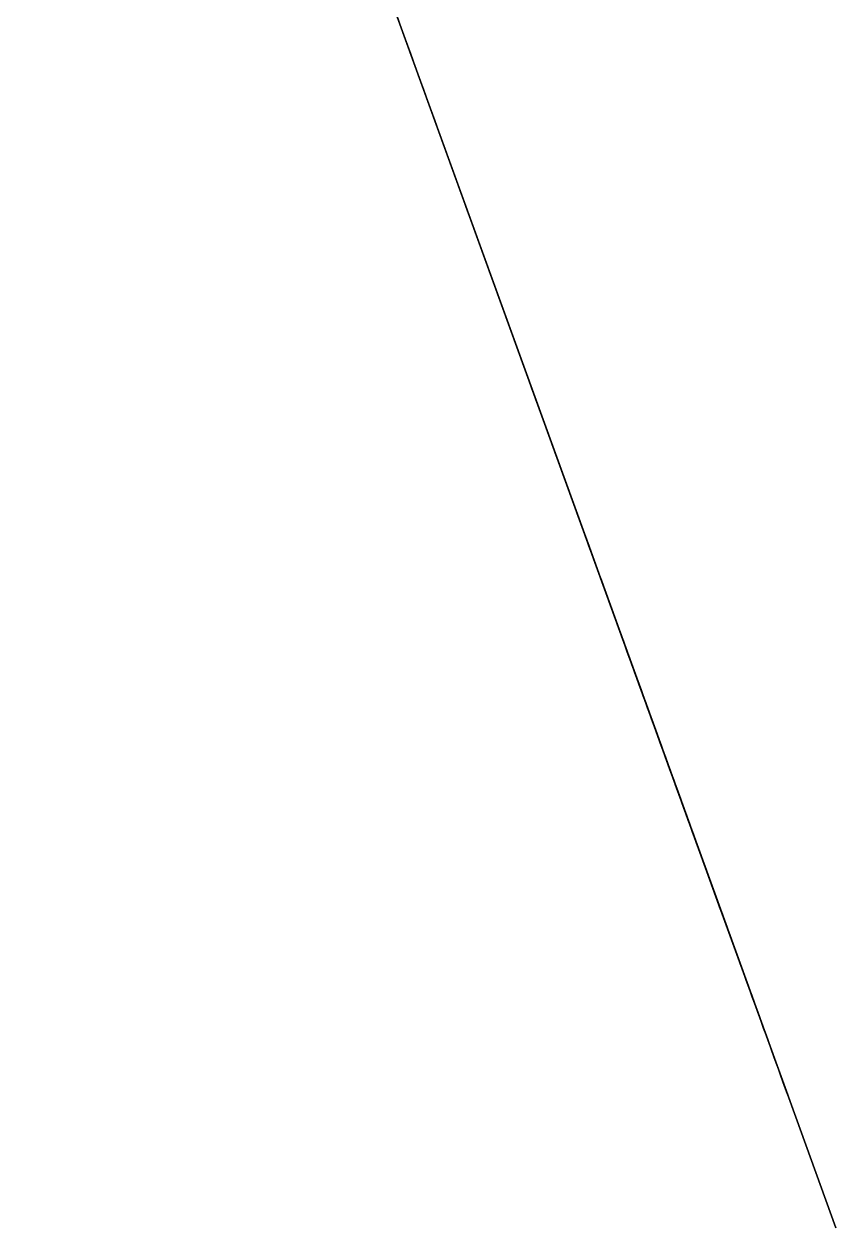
# Model space of a CAD drawing. Header units: centimetres. Extents: x -0.7 to 10.1, y 0 to 13.
# Drawn here: x 8.91055 to 8.94288, y 5.46455 to 5.51247 of the extents above; entities that cross this region are included whole.
import ezdxf

# ---------------------------------------------------------------- set-up
doc = ezdxf.new("R2010")
doc.units = ezdxf.units.CM
doc.header["$MEASUREMENT"] = 0
doc.layers.add('Phone Stand V7 v2_Sketch3', color=7, linetype='Continuous')

msp = doc.modelspace()

# ---------------------------------------------------------------- linework, layer by layer
at = {"layer": 'Phone Stand V7 v2_Sketch3'}
for p, q in [((8.910549, 5.553793, 3.978605), (8.938289, 5.477217, 3.978605)), ((8.910549, 5.553793, 2.963176), (8.938289, 5.477217, 2.963176)), ((8.910549, 5.553793, 1.963566), (8.938289, 5.477217, 1.963566)), ((8.910549, 5.553793, 0.836223), (8.938289, 5.477217, 0.836223)), ((8.910549, 5.553793, 5.917473), (8.938289, 5.477217, 5.917473)), ((8.910549, 5.553793, 4.733293), (8.938289, 5.477217, 4.733293)), ((8.911147, 5.55214, 2.267082), (8.9333, 5.49099, 2.267082)), ((8.937092, 5.480523, 4.76552), (8.911347, 5.551589, 4.76552)), ((8.911546, 5.551038, 6.227434), (8.935495, 5.48493, 6.227434)), ((8.911946, 5.549936, 3.270207), (8.936693, 5.481624, 3.270207)), ((8.937092, 5.480523, 5.939152), (8.912145, 5.549385, 5.939152)), ((8.912145, 5.549385, 5.038566), (8.935495, 5.48493, 5.038566)), ((8.937491, 5.479421, 6.895988), (8.912345, 5.548834, 6.895988)), ((8.912744, 5.547733, 4.286809), (8.936294, 5.482726, 4.286809)), ((8.935296, 5.485481, 4.301457), (8.913542, 5.545529, 4.301457)), ((8.935296, 5.485481, 3.286027), (8.913542, 5.545529, 3.286027)), ((8.935296, 5.485481, 2.286418), (8.913542, 5.545529, 2.286418)), ((8.935296, 5.485481, 1.159074), (8.913542, 5.545529, 1.159074)), ((8.935296, 5.485481, 6.240324), (8.913542, 5.545529, 6.240324)), ((8.935296, 5.485481, 5.056145), (8.913542, 5.545529, 5.056145)), ((8.939088, 5.475014, 1.983488), (8.915139, 5.541122, 1.983488)), ((8.917135, 5.535613, 1.143254), (8.938688, 5.476115, 1.143254)), ((8.926914, 5.508619, 4.003801), (8.926914, 5.508619, 4.006145)), ((8.9335, 5.490439, 5.331535), (8.935894, 5.483828, 5.352629)), ((8.935096, 5.486032, 4.411027), (8.9335, 5.490439, 4.427434)), ((8.935894, 5.483828, 4.33134), (8.9335, 5.490439, 4.35009)), ((8.9335, 5.490439, 4.35009), (8.935894, 5.483828, 4.389934)), ((8.9335, 5.490439, 4.427434), (8.936693, 5.481624, 4.476652)), ((8.933699, 5.489888, 2.832512), (8.936094, 5.483277, 2.839543)), ((8.933699, 5.489888, 2.827824), (8.933699, 5.489888, 2.832512)), ((8.933699, 5.489888, 6.783488), (8.936094, 5.483277, 6.811613)), ((8.934497, 5.487684, 6.757707), (8.933699, 5.489888, 6.783488)), ((8.933699, 5.489888, 6.738957), (8.934497, 5.487684, 6.757707)), ((8.936094, 5.483277, 6.706145), (8.933699, 5.489888, 6.738957)), ((8.935894, 5.483828, 5.380754), (8.934298, 5.488235, 5.394816)), ((8.936693, 5.481624, 5.596379), (8.934298, 5.488235, 5.626848)), ((8.934298, 5.488235, 5.626848), (8.936693, 5.481624, 5.645598)), ((8.934298, 5.488235, 5.708879), (8.936693, 5.481624, 5.758098)), ((8.935894, 5.483828, 5.488566), (8.934298, 5.488235, 5.493254)), ((8.934298, 5.488235, 5.394816), (8.937491, 5.479421, 5.411223)), ((8.934298, 5.488235, 4.40634), (8.935096, 5.486032, 4.408684)), ((8.936693, 5.481624, 4.476652), (8.934298, 5.488235, 4.493059)), ((8.934298, 5.488235, 4.493059), (8.934298, 5.488235, 4.51884)), ((8.935894, 5.483828, 4.389934), (8.934298, 5.488235, 4.40634)), ((8.934497, 5.487684, 2.422356), (8.935296, 5.485481, 2.43173)), ((8.934497, 5.487684, 2.490324), (8.935296, 5.485481, 2.537199)), ((8.936094, 5.483277, 2.307512), (8.934497, 5.487684, 2.328606)), ((8.934497, 5.487684, 2.95673), (8.935296, 5.485481, 2.970793)), ((8.935296, 5.485481, 2.43173), (8.934497, 5.487684, 2.438762)), ((8.934497, 5.487684, 2.438762), (8.936892, 5.481073, 2.452824)), ((8.936892, 5.481073, 2.930949), (8.934497, 5.487684, 2.95673)), ((8.936094, 5.483277, 2.403606), (8.934497, 5.487684, 2.422356)), ((8.936892, 5.481073, 2.452824), (8.934497, 5.487684, 2.490324)), ((8.936094, 5.483277, 2.841887), (8.934497, 5.487684, 2.841887)), ((8.934497, 5.487684, 2.841887), (8.934497, 5.487684, 2.844231)), ((8.938489, 5.476666, 6.392082), (8.934497, 5.487684, 6.464738)), ((8.936094, 5.483277, 6.652238), (8.934497, 5.487684, 6.666301)), ((8.934497, 5.487684, 6.518645), (8.936892, 5.481073, 6.556145)), ((8.936094, 5.483277, 6.614738), (8.934497, 5.487684, 6.62177)), ((8.934497, 5.487684, 6.62177), (8.936094, 5.483277, 6.64052)), ((8.934497, 5.487684, 6.666301), (8.936094, 5.483277, 6.706145)), ((8.936693, 5.481624, 3.270207), (8.934897, 5.486583, 3.286613)), ((8.935096, 5.486032, 4.02548), (8.938289, 5.477217, 4.065324)), ((8.935096, 5.486032, 3.010051), (8.938289, 5.477217, 3.049894)), ((8.935096, 5.486032, 2.010441), (8.938289, 5.477217, 2.050285)), ((8.935096, 5.486032, 0.883098), (8.938289, 5.477217, 0.922942)), ((8.935096, 5.486032, 5.964348), (8.938289, 5.477217, 6.004191)), ((8.935096, 5.486032, 5.268254), (8.936693, 5.481624, 5.289348)), ((8.935894, 5.483828, 5.05966), (8.935096, 5.486032, 5.106535)), ((8.935096, 5.486032, 5.106535), (8.937491, 5.479421, 5.144035)), ((8.937491, 5.479421, 5.144035), (8.935096, 5.486032, 5.158098)), ((8.935096, 5.486032, 5.158098), (8.935894, 5.483828, 5.165129)), ((8.935894, 5.483828, 5.165129), (8.935096, 5.486032, 5.174504)), ((8.935096, 5.486032, 5.174504), (8.936693, 5.481624, 5.193254)), ((8.935096, 5.486032, 5.476848), (8.935894, 5.483828, 5.486223)), ((8.936693, 5.481624, 5.467473), (8.935096, 5.486032, 5.476848)), ((8.935096, 5.486032, 5.870598), (8.935096, 5.486032, 5.919816)), ((8.935096, 5.486032, 5.448723), (8.936693, 5.481624, 5.467473)), ((8.935894, 5.483828, 5.352629), (8.935096, 5.486032, 5.376066)), ((8.937491, 5.479421, 5.411223), (8.935096, 5.486032, 5.448723)), ((8.937491, 5.479421, 5.837785), (8.935096, 5.486032, 5.870598)), ((8.935096, 5.486032, 5.37841), (8.935894, 5.483828, 5.380754)), ((8.935096, 5.486032, 5.376066), (8.935096, 5.486032, 5.37841)), ((8.935096, 5.486032, 4.780168), (8.938289, 5.477217, 4.820012)), ((8.935096, 5.486032, 4.671184), (8.936693, 5.481624, 4.678215)), ((8.935096, 5.486032, 4.326653), (8.935894, 5.483828, 4.328996)), ((8.936693, 5.481624, 4.291496), (8.935096, 5.486032, 4.326653)), ((8.935096, 5.486032, 4.408684), (8.935096, 5.486032, 4.411027)), ((8.935096, 5.486032, 4.643059), (8.936693, 5.481624, 4.65009)), ((8.936693, 5.481624, 4.65009), (8.935096, 5.486032, 4.664152)), ((8.935096, 5.486032, 4.664152), (8.935096, 5.486032, 4.671184)), ((8.935296, 5.485481, 2.401262), (8.936094, 5.483277, 2.403606)), ((8.936094, 5.483277, 2.354387), (8.935296, 5.485481, 2.380168)), ((8.935296, 5.485481, 2.380168), (8.935296, 5.485481, 2.401262)), ((8.935296, 5.485481, 2.970793), (8.935296, 5.485481, 2.973137)), ((8.938489, 5.476666, 2.626262), (8.935296, 5.485481, 2.670793)), ((8.935296, 5.485481, 2.670793), (8.935296, 5.485481, 2.703606)), ((8.935296, 5.485481, 2.703606), (8.936892, 5.481073, 2.720012)), ((8.936892, 5.481073, 2.720012), (8.935296, 5.485481, 2.759855)), ((8.935296, 5.485481, 6.610051), (8.936094, 5.483277, 6.610051)), ((8.936094, 5.483277, 6.811613), (8.935296, 5.485481, 6.820988)), ((8.935296, 5.485481, 6.253801), (8.936094, 5.483277, 6.260832)), ((8.935296, 5.485481, 6.270207), (8.935296, 5.485481, 6.272551)), ((8.935296, 5.485481, 6.356926), (8.938489, 5.476666, 6.392082)), ((8.935296, 5.485481, 6.291301), (8.936892, 5.481073, 6.319426)), ((8.936892, 5.481073, 6.319426), (8.935296, 5.485481, 6.356926)), ((8.936892, 5.481073, 6.556145), (8.935296, 5.485481, 6.610051)), ((8.936094, 5.483277, 6.260832), (8.935296, 5.485481, 6.270207)), ((8.936094, 5.483277, 6.274895), (8.935296, 5.485481, 6.291301)), ((8.935296, 5.485481, 6.272551), (8.936094, 5.483277, 6.274895)), ((8.936094, 5.483277, 6.24677), (8.935296, 5.485481, 6.253801)), ((8.935296, 5.485481, 6.820988), (8.937491, 5.479421, 6.895988)), ((8.935495, 5.48493, 6.227434), (8.936094, 5.483277, 6.24677)), ((8.935695, 5.484379, 3.849113), (8.935695, 5.484379, 3.853801)), ((8.935695, 5.484379, 3.853801), (8.93809, 5.477768, 3.860832)), ((8.937491, 5.479421, 4.17548), (8.935894, 5.483828, 4.182512)), ((8.937491, 5.479421, 4.147355), (8.935894, 5.483828, 4.154387)), ((8.935894, 5.483828, 4.154387), (8.935894, 5.483828, 4.161418)), ((8.935894, 5.483828, 4.161418), (8.937491, 5.479421, 4.17548)), ((8.935894, 5.483828, 3.145988), (8.937491, 5.479421, 3.160051)), ((8.935894, 5.483828, 3.138957), (8.935894, 5.483828, 3.145988)), ((8.937491, 5.479421, 3.131926), (8.935894, 5.483828, 3.138957)), ((8.937491, 5.479421, 3.160051), (8.935894, 5.483828, 3.167082)), ((8.935894, 5.483828, 2.139348), (8.935894, 5.483828, 2.146379)), ((8.937491, 5.479421, 2.160441), (8.935894, 5.483828, 2.167473)), ((8.937491, 5.479421, 2.132317), (8.935894, 5.483828, 2.139348)), ((8.935894, 5.483828, 2.146379), (8.937491, 5.479421, 2.160441)), ((8.935894, 5.483828, 1.012004), (8.935894, 5.483828, 1.019035)), ((8.935894, 5.483828, 1.019035), (8.937491, 5.479421, 1.033098)), ((8.937491, 5.479421, 1.004973), (8.935894, 5.483828, 1.012004)), ((8.937491, 5.479421, 1.033098), (8.935894, 5.483828, 1.040129)), ((8.937491, 5.479421, 6.086223), (8.935894, 5.483828, 6.093254)), ((8.937491, 5.479421, 6.114348), (8.935894, 5.483828, 6.121379)), ((8.935894, 5.483828, 6.100285), (8.937491, 5.479421, 6.114348)), ((8.935894, 5.483828, 6.093254), (8.935894, 5.483828, 6.100285)), ((8.935894, 5.483828, 5.216691), (8.936693, 5.481624, 5.242473)), ((8.935894, 5.483828, 5.195598), (8.935894, 5.483828, 5.216691)), ((8.936693, 5.481624, 5.193254), (8.935894, 5.483828, 5.195598)), ((8.935894, 5.483828, 5.486223), (8.935894, 5.483828, 5.488566)), ((8.935894, 5.483828, 5.589348), (8.936693, 5.481624, 5.596379)), ((8.935894, 5.483828, 5.800285), (8.937491, 5.479421, 5.837785)), ((8.936693, 5.481624, 5.758098), (8.935894, 5.483828, 5.800285)), ((8.935894, 5.483828, 4.916105), (8.937491, 5.479421, 4.930168)), ((8.937491, 5.479421, 4.902043), (8.935894, 5.483828, 4.909074)), ((8.935894, 5.483828, 4.909074), (8.935894, 5.483828, 4.916105)), ((8.937491, 5.479421, 4.930168), (8.935894, 5.483828, 4.937199)), ((8.935894, 5.483828, 4.328996), (8.935894, 5.483828, 4.33134)), ((8.936094, 5.483277, 2.839543), (8.936094, 5.483277, 2.841887)), ((8.936094, 5.483277, 6.610051), (8.936094, 5.483277, 6.614738)), ((8.936094, 5.483277, 6.64052), (8.936094, 5.483277, 6.652238)), ((8.936294, 5.482726, 4.286809), (8.936693, 5.481624, 4.291496)), ((8.938888, 5.475565, 3.952238), (8.936493, 5.482175, 3.97802)), ((8.93809, 5.477768, 3.328801), (8.936493, 5.482175, 3.349895)), ((8.938888, 5.475565, 3.474113), (8.936493, 5.482175, 3.511613)), ((8.936493, 5.482175, 3.511613), (8.937291, 5.479972, 3.558488)), ((8.936493, 5.482175, 3.863176), (8.936493, 5.482175, 3.86552)), ((8.936493, 5.482175, 3.97802), (8.937291, 5.479972, 3.992082)), ((8.93809, 5.477768, 3.424894), (8.936493, 5.482175, 3.443645)), ((8.937291, 5.479972, 3.453019), (8.936493, 5.482175, 3.460051)), ((8.936493, 5.482175, 3.460051), (8.938888, 5.475565, 3.474113)), ((8.93809, 5.477768, 3.863176), (8.936493, 5.482175, 3.863176)), ((8.936493, 5.482175, 3.443645), (8.937291, 5.479972, 3.453019)), ((8.936493, 5.482175, 1.885636), (8.939686, 5.473361, 1.951262)), ((8.939686, 5.473361, 1.852824), (8.936493, 5.482175, 1.885636)), ((8.937491, 5.479421, 4.715715), (8.936693, 5.481624, 4.718059)), ((8.936693, 5.481624, 4.718059), (8.936693, 5.481624, 4.720403)), ((8.936693, 5.481624, 4.678215), (8.936693, 5.481624, 4.689934)), ((8.936693, 5.481624, 4.689934), (8.937491, 5.479421, 4.715715)), ((8.936693, 5.481624, 4.720403), (8.937491, 5.479421, 4.741496)), ((8.936693, 5.481624, 5.664348), (8.937491, 5.479421, 5.673723)), ((8.936693, 5.481624, 5.645598), (8.936693, 5.481624, 5.664348)), ((8.936892, 5.481073, 2.879386), (8.937691, 5.47887, 2.881731)), ((8.937691, 5.47887, 2.860637), (8.936892, 5.481073, 2.879386)), ((8.937491, 5.479421, 4.760246), (8.937092, 5.480523, 4.76552)), ((8.93809, 5.477768, 3.375676), (8.937291, 5.479972, 3.401457)), ((8.937291, 5.479972, 3.724895), (8.938888, 5.475565, 3.741301)), ((8.937291, 5.479972, 3.401457), (8.937291, 5.479972, 3.422551)), ((8.937291, 5.479972, 3.422551), (8.93809, 5.477768, 3.424894)), ((8.940485, 5.471157, 3.647551), (8.937291, 5.479972, 3.692082)), ((8.937291, 5.479972, 3.692082), (8.937291, 5.479972, 3.724895)), ((8.938888, 5.475565, 3.741301), (8.937291, 5.479972, 3.781144)), ((8.937291, 5.479972, 3.992082), (8.937291, 5.479972, 3.994426)), ((8.938688, 5.476115, 1.143254), (8.937291, 5.479972, 1.17548)), ((8.938888, 5.475565, 1.407512), (8.937291, 5.479972, 1.430949)), ((8.937291, 5.479972, 1.17548), (8.940485, 5.471157, 1.215324)), ((8.937291, 5.479972, 1.430949), (8.939686, 5.473361, 1.459074)), ((8.937491, 5.479421, 4.741496), (8.937491, 5.479421, 4.760246)), ((8.937491, 5.479421, 4.105168), (8.937491, 5.479421, 4.107512)), ((8.937491, 5.479421, 4.135637), (8.937491, 5.479421, 4.147355)), ((8.938289, 5.477217, 4.084074), (8.937491, 5.479421, 4.105168)), ((8.938289, 5.477217, 4.109855), (8.937491, 5.479421, 4.135637)), ((8.937491, 5.479421, 4.107512), (8.938289, 5.477217, 4.109855)), ((8.937491, 5.479421, 3.092082), (8.938289, 5.477217, 3.094426)), ((8.937491, 5.479421, 3.120207), (8.937491, 5.479421, 3.131926)), ((8.938289, 5.477217, 3.068644), (8.937491, 5.479421, 3.089738)), ((8.937491, 5.479421, 3.089738), (8.937491, 5.479421, 3.092082)), ((8.938289, 5.477217, 3.094426), (8.937491, 5.479421, 3.120207)), ((8.937491, 5.479421, 2.092473), (8.938289, 5.477217, 2.094816)), ((8.937491, 5.479421, 2.090129), (8.937491, 5.479421, 2.092473)), ((8.938289, 5.477217, 2.069035), (8.937491, 5.479421, 2.090129)), ((8.937491, 5.479421, 2.120598), (8.937491, 5.479421, 2.132317)), ((8.938289, 5.477217, 2.094816), (8.937491, 5.479421, 2.120598)), ((8.937491, 5.479421, 0.965129), (8.938289, 5.477217, 0.967473)), ((8.938289, 5.477217, 0.941691), (8.937491, 5.479421, 0.962785)), ((8.937491, 5.479421, 0.993254), (8.937491, 5.479421, 1.004973)), ((8.938289, 5.477217, 0.967473), (8.937491, 5.479421, 0.993254)), ((8.937491, 5.479421, 0.962785), (8.937491, 5.479421, 0.965129)), ((8.937491, 5.479421, 6.046379), (8.938289, 5.477217, 6.048723)), ((8.937491, 5.479421, 6.044035), (8.937491, 5.479421, 6.046379)), ((8.938289, 5.477217, 6.022941), (8.937491, 5.479421, 6.044035)), ((8.938289, 5.477217, 6.048723), (8.937491, 5.479421, 6.074504)), ((8.937491, 5.479421, 6.074504), (8.937491, 5.479421, 6.086223)), ((8.937491, 5.479421, 5.54716), (8.938289, 5.477217, 5.558879)), ((8.938289, 5.477217, 5.537785), (8.937491, 5.479421, 5.54716)), ((8.938289, 5.477217, 4.838762), (8.937491, 5.479421, 4.859855)), ((8.937491, 5.479421, 4.890324), (8.937491, 5.479421, 4.902043)), ((8.937491, 5.479421, 4.859855), (8.937491, 5.479421, 4.862199)), ((8.937491, 5.479421, 4.862199), (8.938289, 5.477217, 4.864543)), ((8.938289, 5.477217, 4.864543), (8.937491, 5.479421, 4.890324)), ((8.93809, 5.477768, 3.860832), (8.93809, 5.477768, 3.863176)), ((8.940485, 5.471157, 1.365324), (8.93809, 5.477768, 1.398137)), ((8.939686, 5.473361, 1.466106), (8.93809, 5.477768, 1.484855)), ((8.93809, 5.477768, 1.484855), (8.938888, 5.475565, 1.487199)), ((8.93809, 5.477768, 1.398137), (8.938888, 5.475565, 1.407512)), ((8.938888, 5.475565, 1.487199), (8.93809, 5.477768, 1.508293)), ((8.93809, 5.477768, 1.508293), (8.939686, 5.473361, 1.517668)), ((8.939686, 5.473361, 1.517668), (8.93809, 5.477768, 1.527043)), ((8.93809, 5.477768, 1.527043), (8.93809, 5.477768, 1.552824)), ((8.93809, 5.477768, 1.552824), (8.940485, 5.471157, 1.571574)), ((8.938888, 5.475565, 1.742668), (8.93809, 5.477768, 1.754386)), ((8.93809, 5.477768, 1.754386), (8.940485, 5.471157, 1.761418)), ((8.938888, 5.475565, 1.794231), (8.93809, 5.477768, 1.796574)), ((8.93809, 5.477768, 1.686418), (8.939686, 5.473361, 1.691105)), ((8.93809, 5.477768, 1.782512), (8.938888, 5.475565, 1.791886)), ((8.93809, 5.477768, 1.796574), (8.940485, 5.471157, 1.810637)), ((8.939686, 5.473361, 1.68173), (8.93809, 5.477768, 1.686418)), ((8.940485, 5.471157, 1.761418), (8.93809, 5.477768, 1.782512)), ((8.938289, 5.477217, 3.978605), (8.939886, 5.47281, 3.992668)), ((8.938289, 5.477217, 4.065324), (8.938289, 5.477217, 4.084074)), ((8.938289, 5.477217, 3.049894), (8.938289, 5.477217, 3.068644)), ((8.938289, 5.477217, 2.963176), (8.939886, 5.47281, 2.977238)), ((8.938289, 5.477217, 1.963566), (8.939886, 5.47281, 1.977629)), ((8.938289, 5.477217, 2.050285), (8.938289, 5.477217, 2.069035)), ((8.938289, 5.477217, 0.922942), (8.938289, 5.477217, 0.941691)), ((8.938289, 5.477217, 0.836223), (8.939886, 5.47281, 0.850285)), ((8.938289, 5.477217, 6.004191), (8.938289, 5.477217, 6.022941)), ((8.938289, 5.477217, 5.917473), (8.939886, 5.47281, 5.931535)), ((8.938289, 5.477217, 4.820012), (8.938289, 5.477217, 4.838762)), ((8.938289, 5.477217, 4.733293), (8.939886, 5.47281, 4.747356)), ((8.938489, 5.476666, 2.61923), (8.938489, 5.476666, 2.626262)), ((8.938888, 5.475565, 3.900676), (8.939686, 5.473361, 3.903019)), ((8.939686, 5.473361, 3.881926), (8.938888, 5.475565, 3.900676)), ((8.940485, 5.471157, 1.215324), (8.938888, 5.475565, 1.248137)), ((8.938888, 5.475565, 1.248137), (8.939686, 5.473361, 1.262199)), ((8.939686, 5.473361, 1.691105), (8.938888, 5.475565, 1.71923)), ((8.938888, 5.475565, 1.71923), (8.938888, 5.475565, 1.742668)), ((8.938888, 5.475565, 1.953605), (8.939686, 5.473361, 1.965324)), ((8.939686, 5.473361, 1.965324), (8.938888, 5.475565, 1.979386)), ((8.938888, 5.475565, 1.979386), (8.939088, 5.475014, 1.983488)), ((8.938888, 5.475565, 1.658293), (8.939686, 5.473361, 1.68173)), ((8.938888, 5.475565, 1.836418), (8.939686, 5.473361, 1.852824)), ((8.94288, 5.464546, 1.613761), (8.938888, 5.475565, 1.637199)), ((8.939686, 5.473361, 1.951262), (8.938888, 5.475565, 1.953605)), ((8.938888, 5.475565, 1.791886), (8.938888, 5.475565, 1.794231)), ((8.938888, 5.475565, 1.637199), (8.938888, 5.475565, 1.658293)), ((8.940485, 5.471157, 1.810637), (8.938888, 5.475565, 1.836418)), ((8.939686, 5.473361, 1.360637), (8.939686, 5.473361, 1.36298)), ((8.939686, 5.473361, 1.459074), (8.939686, 5.473361, 1.466106)), ((8.939686, 5.473361, 1.262199), (8.939686, 5.473361, 1.299699)), ((8.939686, 5.473361, 1.299699), (8.942081, 5.46675, 1.320793)), ((8.941283, 5.468954, 1.34423), (8.939686, 5.473361, 1.360637)), ((8.939686, 5.473361, 1.36298), (8.940485, 5.471157, 1.365324)), ((8.940485, 5.471157, 1.573918), (8.939686, 5.473361, 1.576262)), ((8.939686, 5.473361, 1.576262), (8.94288, 5.464546, 1.613761)), ((8.940485, 5.471157, 3.640519), (8.940485, 5.471157, 3.647551)), ((8.942081, 5.46675, 1.320793), (8.940485, 5.471157, 1.337199)), ((8.940485, 5.471157, 1.337199), (8.941283, 5.468954, 1.34423)), ((8.940485, 5.471157, 1.571574), (8.940485, 5.471157, 1.573918))]:
    msp.add_line(p, q, dxfattribs=at)
for points, knots in [([(8.926914, 5.508619, 4.006145), (8.92301, 5.519395, 4.005542), (8.916483, 5.537411, 4.004534), (8.914243, 5.543595, 3.987292), (8.913343, 5.54608, 3.980363)], [0, 0, 0, 0, 0.03083837, 0.05155426, 0.05155426, 0.05155426, 0.05155426]), ([(8.935296, 5.485481, 2.973137), (8.934462, 5.487781, 2.975305), (8.931624, 5.495617, 2.98269), (8.927694, 5.506465, 2.982586), (8.924918, 5.514128, 2.982512)], [0, 0, 0, 0, 0.00961008, 0.03273047, 0.03273047, 0.03273047, 0.03273047]), ([(8.937291, 5.479972, 3.994426), (8.936458, 5.482272, 3.996594), (8.933619, 5.490108, 4.003979), (8.92969, 5.500956, 4.003875), (8.926914, 5.508619, 4.003801)], [0, 0, 0, 0, 0.0096101, 0.03273055, 0.03273055, 0.03273055, 0.03273055]), ([(8.935296, 5.485481, 2.537199), (8.935246, 5.485619, 2.546446), (8.935155, 5.485869, 2.563169), (8.933597, 5.490169, 2.579235), (8.932901, 5.492092, 2.586418)], [0, 0, 0, 0, 0.0275953, 0.04990684, 0.04990684, 0.04990684, 0.04990684]), ([(8.932901, 5.492092, 2.586418), (8.934479, 5.487735, 2.592911), (8.936941, 5.48094, 2.603041), (8.93808, 5.477795, 2.614954), (8.938489, 5.476666, 2.61923)], [0, 0, 0, 0, 0.023665, 0.0369139, 0.0369139, 0.0369139, 0.0369139]), ([(8.9333, 5.49099, 2.267082), (8.934112, 5.488749, 2.272722), (8.935966, 5.483631, 2.285604), (8.936048, 5.483405, 2.299628), (8.936094, 5.483277, 2.307512)], [0, 0, 0, 0, 0.01820931, 0.04159054, 0.04159054, 0.04159054, 0.04159054]), ([(8.936693, 5.481624, 5.289348), (8.936646, 5.481752, 5.297707), (8.936565, 5.481978, 5.312469), (8.934427, 5.487879, 5.325767), (8.9335, 5.490439, 5.331535)], [0, 0, 0, 0, 0.02472068, 0.0436529, 0.0436529, 0.0436529, 0.0436529]), ([(8.939287, 5.474463, 2.795012), (8.938903, 5.475523, 2.799711), (8.937912, 5.478258, 2.811828), (8.935299, 5.485472, 2.821751), (8.933699, 5.489888, 2.827824)], [0, 0, 0, 0, 0.01436751, 0.03703993, 0.03703993, 0.03703993, 0.03703993]), ([(8.937491, 5.479421, 5.673723), (8.937485, 5.479437, 5.682974), (8.937477, 5.47946, 5.695839), (8.934995, 5.486311, 5.70602), (8.934298, 5.488235, 5.708879)], [0, 0, 0, 0, 0.02664083, 0.03704431, 0.03704431, 0.03704431, 0.03704431]), ([(8.934298, 5.488235, 5.493254), (8.934328, 5.488152, 5.502499), (8.93438, 5.48801, 5.518447), (8.937132, 5.480411, 5.532063), (8.938289, 5.477217, 5.537785)], [0, 0, 0, 0, 0.02711186, 0.0467648, 0.0467648, 0.0467648, 0.0467648]), ([(8.934298, 5.488235, 4.51884), (8.934427, 5.487878, 4.525759), (8.934612, 5.487369, 4.535592), (8.936833, 5.481238, 4.542557), (8.937491, 5.479421, 4.544621)], [0, 0, 0, 0, 0.01976621, 0.02809401, 0.02809401, 0.02809401, 0.02809401]), ([(8.934497, 5.487684, 2.844231), (8.935422, 5.485131, 2.846865), (8.937039, 5.480668, 2.851469), (8.937495, 5.479409, 2.857889), (8.937691, 5.47887, 2.860637)], [0, 0, 0, 0, 0.01102843, 0.01927815, 0.01927815, 0.01927815, 0.01927815]), ([(8.934497, 5.487684, 2.328606), (8.934528, 5.487601, 2.333548), (8.934582, 5.487452, 2.342415), (8.93563, 5.484558, 2.350713), (8.936094, 5.483277, 2.354387)], [0, 0, 0, 0, 0.01469524, 0.02636988, 0.02636988, 0.02636988, 0.02636988]), ([(8.936892, 5.481073, 6.49052), (8.936789, 5.481359, 6.495375), (8.93658, 5.481937, 6.50518), (8.935196, 5.485756, 6.514128), (8.934497, 5.487684, 6.518645)], [0, 0, 0, 0, 0.0144627, 0.0292075, 0.0292075, 0.0292075, 0.0292075]), ([(8.934497, 5.487684, 6.464738), (8.93461, 5.487373, 6.469104), (8.934843, 5.486729, 6.478142), (8.936194, 5.483001, 6.486301), (8.936892, 5.481073, 6.49052)], [0, 0, 0, 0, 0.01300991, 0.02693752, 0.02693752, 0.02693752, 0.02693752]), ([(8.934897, 5.486583, 3.607707), (8.936475, 5.482226, 3.614201), (8.938936, 5.475431, 3.62433), (8.940076, 5.472286, 3.636244), (8.940485, 5.471157, 3.640519)], [0, 0, 0, 0, 0.02366505, 0.03691373, 0.03691373, 0.03691373, 0.03691373]), ([(8.937291, 5.479972, 3.558488), (8.937241, 5.48011, 3.567735), (8.937151, 5.48036, 3.584458), (8.935593, 5.48466, 3.600524), (8.934897, 5.486583, 3.607707)], [0, 0, 0, 0, 0.02759506, 0.04990709, 0.04990709, 0.04990709, 0.04990709]), ([(8.934897, 5.486583, 3.286613), (8.935824, 5.484023, 3.292381), (8.937962, 5.478122, 3.30568), (8.938043, 5.477896, 3.320441), (8.93809, 5.477768, 3.328801)], [0, 0, 0, 0, 0.01893199, 0.04365291, 0.04365291, 0.04365291, 0.04365291]), ([(8.935296, 5.485481, 2.895793), (8.935142, 5.485904, 2.904776), (8.934935, 5.486477, 2.916943), (8.936486, 5.482194, 2.928044), (8.936892, 5.481073, 2.930949)], [0, 0, 0, 0, 0.02640785, 0.03576912, 0.03576912, 0.03576912, 0.03576912]), ([(8.939886, 5.47281, 3.992668), (8.938689, 5.476115, 3.995179), (8.935084, 5.486065, 4.00274), (8.935091, 5.486045, 4.016374), (8.935096, 5.486032, 4.02548)], [0, 0, 0, 0, 0.01245714, 0.03750893, 0.03750893, 0.03750893, 0.03750893]), ([(8.939886, 5.47281, 2.977238), (8.938689, 5.476115, 2.979749), (8.935084, 5.486065, 2.98731), (8.935091, 5.486045, 3.000944), (8.935096, 5.486032, 3.010051)], [0, 0, 0, 0, 0.01245714, 0.03750893, 0.03750893, 0.03750893, 0.03750893]), ([(8.939886, 5.47281, 1.977629), (8.938689, 5.476115, 1.98014), (8.935084, 5.486065, 1.987701), (8.935091, 5.486045, 2.001335), (8.935096, 5.486032, 2.010441)], [0, 0, 0, 0, 0.01245714, 0.03750916, 0.03750916, 0.03750916, 0.03750916]), ([(8.939886, 5.47281, 0.850285), (8.938689, 5.476115, 0.852796), (8.935084, 5.486065, 0.860357), (8.935091, 5.486045, 0.873991), (8.935096, 5.486032, 0.883098)], [0, 0, 0, 0, 0.01245714, 0.03750916, 0.03750916, 0.03750916, 0.03750916]), ([(8.939886, 5.47281, 5.931535), (8.938689, 5.476115, 5.934046), (8.935084, 5.486065, 5.941607), (8.935091, 5.486045, 5.955241), (8.935096, 5.486032, 5.964348)], [0, 0, 0, 0, 0.01245722, 0.03750906, 0.03750906, 0.03750906, 0.03750906]), ([(8.939886, 5.47281, 4.747356), (8.938689, 5.476115, 4.749867), (8.935084, 5.486065, 4.757427), (8.935091, 5.486045, 4.771062), (8.935096, 5.486032, 4.780168)], [0, 0, 0, 0, 0.01245714, 0.03750893, 0.03750893, 0.03750893, 0.03750893]), ([(8.936693, 5.481624, 5.242473), (8.936229, 5.482906, 5.246146), (8.93518, 5.485799, 5.254444), (8.935126, 5.485949, 5.263312), (8.935096, 5.486032, 5.268254)], [0, 0, 0, 0, 0.01167464, 0.02636988, 0.02636988, 0.02636988, 0.02636988]), ([(8.935096, 5.486032, 5.919816), (8.935498, 5.484924, 5.921978), (8.936611, 5.48185, 5.927974), (8.936904, 5.48104, 5.934792), (8.937092, 5.480523, 5.939152)], [0, 0, 0, 0, 0.00733741, 0.02035144, 0.02035144, 0.02035144, 0.02035144]), ([(8.935096, 5.486032, 4.565715), (8.935256, 5.48559, 4.572113), (8.935503, 5.484909, 4.58196), (8.936975, 5.480845, 4.590758), (8.937491, 5.479421, 4.59384)], [0, 0, 0, 0, 0.01897745, 0.0292105, 0.0292105, 0.0292105, 0.0292105]), ([(8.937491, 5.479421, 4.59384), (8.937528, 5.47932, 4.606365), (8.937577, 5.479184, 4.623277), (8.935607, 5.484621, 4.638984), (8.935096, 5.486032, 4.643059)], [0, 0, 0, 0, 0.03703018, 0.05000054, 0.05000054, 0.05000054, 0.05000054]), ([(8.937491, 5.479421, 4.544621), (8.937437, 5.47957, 4.550262), (8.937361, 5.47978, 4.558245), (8.93561, 5.484614, 4.56402), (8.935096, 5.486032, 4.565715)], [0, 0, 0, 0, 0.01608925, 0.02276986, 0.02276986, 0.02276986, 0.02276986]), ([(8.938289, 5.477217, 4.280949), (8.937687, 5.47888, 4.282571), (8.935726, 5.484292, 4.287849), (8.935472, 5.484994, 4.295888), (8.935296, 5.485481, 4.301457)], [0, 0, 0, 0, 0.0070465, 0.02292773, 0.02292773, 0.02292773, 0.02292773]), ([(8.938289, 5.477217, 3.265519), (8.937687, 5.47888, 3.267141), (8.935726, 5.484292, 3.272419), (8.935472, 5.484994, 3.280459), (8.935296, 5.485481, 3.286027)], [0, 0, 0, 0, 0.0070465, 0.02292773, 0.02292773, 0.02292773, 0.02292773]), ([(8.937691, 5.47887, 2.881731), (8.936996, 5.480787, 2.883134), (8.935362, 5.485297, 2.886434), (8.93532, 5.485414, 2.892377), (8.935296, 5.485481, 2.895793)], [0, 0, 0, 0, 0.00705554, 0.016594, 0.016594, 0.016594, 0.016594]), ([(8.935296, 5.485481, 2.759855), (8.935566, 5.484734, 2.764697), (8.936254, 5.482835, 2.777), (8.938142, 5.477623, 2.788212), (8.939287, 5.474463, 2.795012)], [0, 0, 0, 0, 0.01465155, 0.03723279, 0.03723279, 0.03723279, 0.03723279]), ([(8.938289, 5.477217, 2.26591), (8.937687, 5.47888, 2.267532), (8.935726, 5.484292, 2.27281), (8.935472, 5.484994, 2.280849), (8.935296, 5.485481, 2.286418)], [0, 0, 0, 0, 0.0070465, 0.02292773, 0.02292773, 0.02292773, 0.02292773]), ([(8.938289, 5.477217, 1.138567), (8.937687, 5.47888, 1.140189), (8.935726, 5.484292, 1.145466), (8.935472, 5.484994, 1.153506), (8.935296, 5.485481, 1.159074)], [0, 0, 0, 0, 0.0070465, 0.02292773, 0.02292773, 0.02292773, 0.02292773]), ([(8.938289, 5.477217, 6.219816), (8.937687, 5.47888, 6.221438), (8.935726, 5.484292, 6.226716), (8.935472, 5.484994, 6.234756), (8.935296, 5.485481, 6.240324)], [0, 0, 0, 0, 0.0070465, 0.02292773, 0.02292773, 0.02292773, 0.02292773]), ([(8.938289, 5.477217, 5.035637), (8.937687, 5.47888, 5.037259), (8.935726, 5.484292, 5.042536), (8.935472, 5.484994, 5.050576), (8.935296, 5.485481, 5.056145)], [0, 0, 0, 0, 0.0070465, 0.02292773, 0.02292773, 0.02292773, 0.02292773]), ([(8.935495, 5.48493, 5.038566), (8.935612, 5.484609, 5.041982), (8.935851, 5.483949, 5.048995), (8.93588, 5.483869, 5.056044), (8.935894, 5.483828, 5.05966)], [0, 0, 0, 0, 0.0102915, 0.02113528, 0.02113528, 0.02113528, 0.02113528]), ([(8.941283, 5.468954, 3.816301), (8.940899, 5.470014, 3.821001), (8.939908, 5.472749, 3.833117), (8.937295, 5.479963, 3.84304), (8.935695, 5.484379, 3.849113)], [0, 0, 0, 0, 0.01436752, 0.03703999, 0.03703999, 0.03703999, 0.03703999]), ([(8.935894, 5.483828, 4.259855), (8.936408, 5.48241, 4.26155), (8.938159, 5.477577, 4.267325), (8.938235, 5.477366, 4.275308), (8.938289, 5.477217, 4.280949)], [0, 0, 0, 0, 0.00668067, 0.02277015, 0.02277015, 0.02277015, 0.02277015]), ([(8.938289, 5.477217, 4.231731), (8.937773, 5.478641, 4.234813), (8.936301, 5.482706, 4.24361), (8.936055, 5.483386, 4.253458), (8.935894, 5.483828, 4.259855)], [0, 0, 0, 0, 0.01023284, 0.0292103, 0.0292103, 0.0292103, 0.0292103]), ([(8.935894, 5.483828, 4.182512), (8.936405, 5.482418, 4.186586), (8.938375, 5.47698, 4.202294), (8.938326, 5.477116, 4.219206), (8.938289, 5.477217, 4.231731)], [0, 0, 0, 0, 0.01297038, 0.05000057, 0.05000057, 0.05000057, 0.05000057]), ([(8.935894, 5.483828, 3.167082), (8.936405, 5.482418, 3.171156), (8.938375, 5.47698, 3.186864), (8.938326, 5.477116, 3.203776), (8.938289, 5.477217, 3.216301)], [0, 0, 0, 0, 0.01297038, 0.05000057, 0.05000057, 0.05000057, 0.05000057]), ([(8.938289, 5.477217, 3.216301), (8.937773, 5.478641, 3.219383), (8.936301, 5.482706, 3.228181), (8.936055, 5.483386, 3.238028), (8.935894, 5.483828, 3.244426)], [0, 0, 0, 0, 0.01023284, 0.0292103, 0.0292103, 0.0292103, 0.0292103]), ([(8.935894, 5.483828, 3.244426), (8.936408, 5.48241, 3.24612), (8.938159, 5.477577, 3.251895), (8.938235, 5.477366, 3.259878), (8.938289, 5.477217, 3.265519)], [0, 0, 0, 0, 0.00668067, 0.02277015, 0.02277015, 0.02277015, 0.02277015]), ([(8.935894, 5.483828, 2.244816), (8.936408, 5.48241, 2.246511), (8.938159, 5.477577, 2.252286), (8.938235, 5.477366, 2.260269), (8.938289, 5.477217, 2.26591)], [0, 0, 0, 0, 0.00668067, 0.02277015, 0.02277015, 0.02277015, 0.02277015]), ([(8.935894, 5.483828, 2.167473), (8.936405, 5.482418, 2.171547), (8.938375, 5.47698, 2.187255), (8.938326, 5.477116, 2.204167), (8.938289, 5.477217, 2.216692)], [0, 0, 0, 0, 0.01297038, 0.05000033, 0.05000033, 0.05000033, 0.05000033]), ([(8.938289, 5.477217, 2.216692), (8.937773, 5.478641, 2.219774), (8.936301, 5.482706, 2.228572), (8.936055, 5.483386, 2.238419), (8.935894, 5.483828, 2.244816)], [0, 0, 0, 0, 0.01023306, 0.02921029, 0.02921029, 0.02921029, 0.02921029]), ([(8.938289, 5.477217, 1.089348), (8.937773, 5.478641, 1.09243), (8.936301, 5.482706, 1.101228), (8.936055, 5.483386, 1.111075), (8.935894, 5.483828, 1.117473)], [0, 0, 0, 0, 0.01023263, 0.02921032, 0.02921032, 0.02921032, 0.02921032]), ([(8.935894, 5.483828, 1.040129), (8.936405, 5.482418, 1.044204), (8.938375, 5.47698, 1.059911), (8.938326, 5.477116, 1.076823), (8.938289, 5.477217, 1.089348)], [0, 0, 0, 0, 0.01297038, 0.05000033, 0.05000033, 0.05000033, 0.05000033]), ([(8.935894, 5.483828, 1.117473), (8.936408, 5.48241, 1.119167), (8.938159, 5.477577, 1.124942), (8.938235, 5.477366, 1.132926), (8.938289, 5.477217, 1.138567)], [0, 0, 0, 0, 0.00668067, 0.02277015, 0.02277015, 0.02277015, 0.02277015]), ([(8.935894, 5.483828, 6.198723), (8.936408, 5.48241, 6.200417), (8.938159, 5.477577, 6.206192), (8.938235, 5.477366, 6.214175), (8.938289, 5.477217, 6.219816)], [0, 0, 0, 0, 0.00668076, 0.02277001, 0.02277001, 0.02277001, 0.02277001]), ([(8.938289, 5.477217, 6.170598), (8.937773, 5.478641, 6.17368), (8.936301, 5.482706, 6.182478), (8.936055, 5.483386, 6.192325), (8.935894, 5.483828, 6.198723)], [0, 0, 0, 0, 0.01023301, 0.02921053, 0.02921053, 0.02921053, 0.02921053]), ([(8.935894, 5.483828, 6.121379), (8.936405, 5.482418, 6.125453), (8.938375, 5.47698, 6.141161), (8.938326, 5.477116, 6.158073), (8.938289, 5.477217, 6.170598)], [0, 0, 0, 0, 0.01297027, 0.0500004, 0.0500004, 0.0500004, 0.0500004]), ([(8.938289, 5.477217, 5.558879), (8.937777, 5.478631, 5.561374), (8.935901, 5.48381, 5.570514), (8.935897, 5.48382, 5.581419), (8.935894, 5.483828, 5.589348)], [0, 0, 0, 0, 0.00865133, 0.03168983, 0.03168983, 0.03168983, 0.03168983]), ([(8.938289, 5.477217, 4.986418), (8.937773, 5.478641, 4.9895), (8.936301, 5.482706, 4.998298), (8.936055, 5.483386, 5.008145), (8.935894, 5.483828, 5.014543)], [0, 0, 0, 0, 0.01023306, 0.02921052, 0.02921052, 0.02921052, 0.02921052]), ([(8.935894, 5.483828, 4.937199), (8.936405, 5.482418, 4.941274), (8.938375, 5.47698, 4.956981), (8.938326, 5.477116, 4.973893), (8.938289, 5.477217, 4.986418)], [0, 0, 0, 0, 0.01297027, 0.05000046, 0.05000046, 0.05000046, 0.05000046]), ([(8.935894, 5.483828, 5.014543), (8.936408, 5.48241, 5.016237), (8.938159, 5.477577, 5.022013), (8.938235, 5.477366, 5.029996), (8.938289, 5.477217, 5.035637)], [0, 0, 0, 0, 0.00668076, 0.02277001, 0.02277001, 0.02277001, 0.02277001]), ([(8.936493, 5.482175, 3.349895), (8.936523, 5.482092, 3.354836), (8.936577, 5.481943, 3.363704), (8.937626, 5.479049, 3.372002), (8.93809, 5.477768, 3.375676)], [0, 0, 0, 0, 0.01469524, 0.02636985, 0.02636985, 0.02636985, 0.02636985]), ([(8.936493, 5.482175, 3.86552), (8.937418, 5.479622, 3.868153), (8.939035, 5.475159, 3.872758), (8.939491, 5.4739, 3.879178), (8.939686, 5.473361, 3.881926)], [0, 0, 0, 0, 0.01102819, 0.01927836, 0.01927836, 0.01927836, 0.01927836]), ([(8.937291, 5.479972, 3.917082), (8.937138, 5.480395, 3.926065), (8.93693, 5.480968, 3.938232), (8.938482, 5.476685, 3.949333), (8.938888, 5.475565, 3.952238)], [0, 0, 0, 0, 0.02640784, 0.03576909, 0.03576909, 0.03576909, 0.03576909]), ([(8.937291, 5.479972, 3.781144), (8.937562, 5.479224, 3.785986), (8.93825, 5.477326, 3.798289), (8.940138, 5.472114, 3.809501), (8.941283, 5.468954, 3.816301)], [0, 0, 0, 0, 0.01465132, 0.03723278, 0.03723278, 0.03723278, 0.03723278]), ([(8.939686, 5.473361, 3.903019), (8.938992, 5.475278, 3.904423), (8.937358, 5.479788, 3.907723), (8.937316, 5.479905, 3.913666), (8.937291, 5.479972, 3.917082)], [0, 0, 0, 0, 0.00705563, 0.01659409, 0.01659409, 0.01659409, 0.01659409])]:
    msp.add_open_spline(points, degree=3, knots=knots, dxfattribs=at)

doc.saveas('drawing.dxf')
